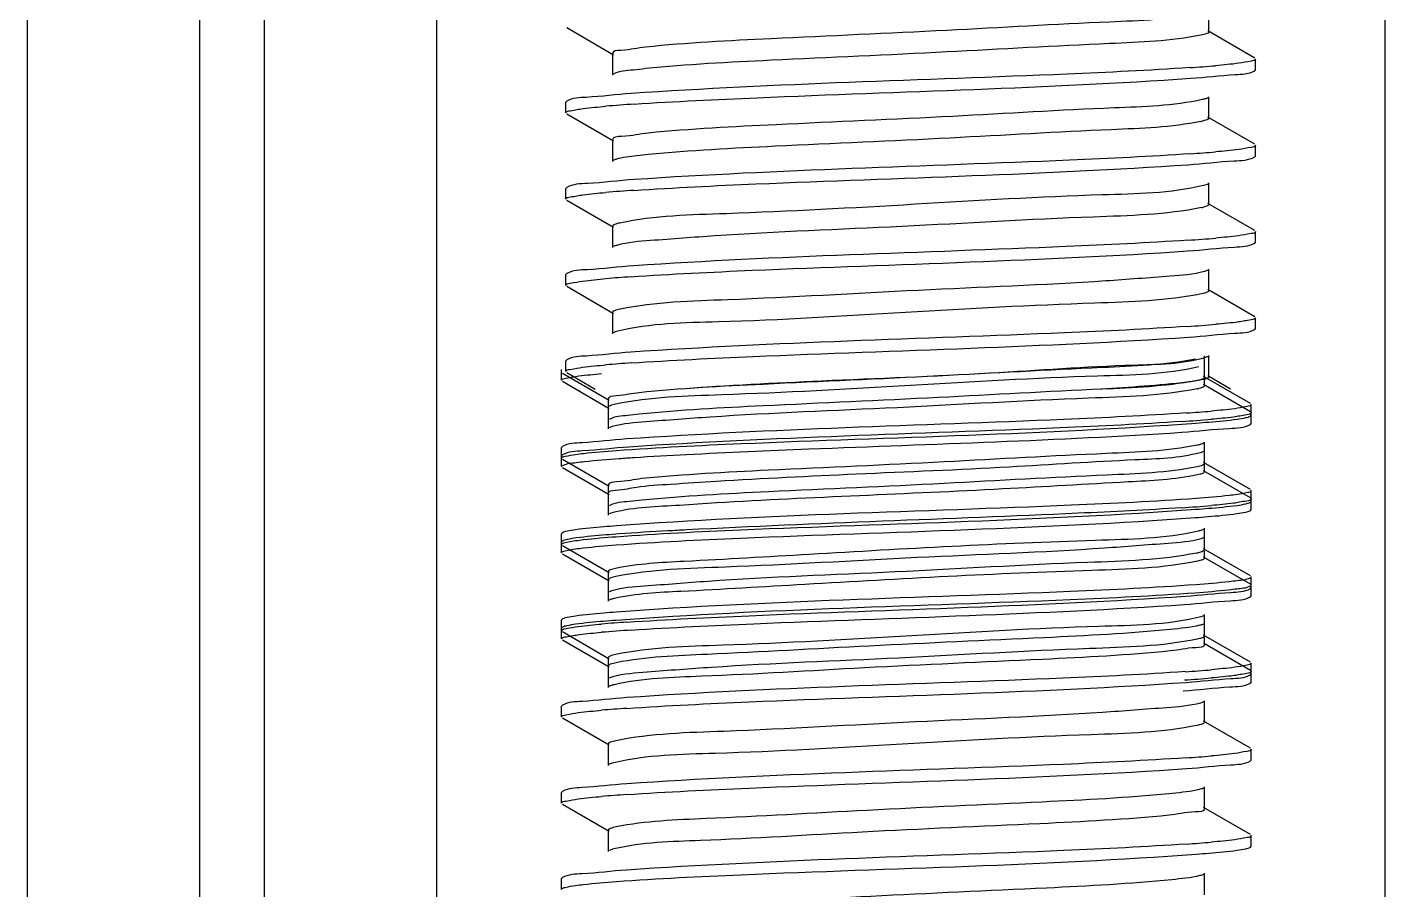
# Model space of a CAD drawing. Extents: x 27938 to 1042331, y -235042 to 1535213.
# Drawn here: x 707864.7 to 708239.7, y 732011.3 to 732249.6 of the extents above; entities that cross this region are included whole.
import ezdxf

# ---------------------------------------------------------------- set-up
doc = ezdxf.new("R2010")
doc.units = 0
doc.header["$LTSCALE"] = 1000
doc.header["$MEASUREMENT"] = 0

msp = doc.modelspace()

# ---------------------------------------------------------------- linework, layer by layer
at = {"linetype": 'Continuous'}
for p, q in [((707864.69, 733136.51), (707864.69, 728395.48)), ((707912.32, 733136.51), (707912.32, 728395.48)), ((707930.18, 733136.51), (707930.18, 728395.48)), ((707977.8, 733136.51), (707977.8, 728395.48)), ((708239.75, 733136.51), (708239.75, 728395.48)), ((708191.14, 732248.19), (708191.14, 732254.15)), ((708013.75, 732249.42), (708026.67, 732241.94)), ((708203.8, 732241.01), (708190.88, 732248.5)), ((708026.41, 732242.24), (708026.41, 732236.29)), ((708204.03, 732237.78), (708204.03, 732240.75)), ((708204.03, 732237.78), (708204.03, 732240.75)), ((708203.8, 732237.52), (708204.03, 732237.78)), ((708013.75, 732229.11), (708013.52, 732228.85)), ((708013.52, 732225.87), (708013.52, 732228.85)), ((708013.52, 732225.87), (708013.52, 732228.85)), ((708191.14, 732224.38), (708191.14, 732230.33)), ((708013.75, 732225.61), (708026.67, 732218.13)), ((708203.8, 732217.2), (708190.88, 732224.68)), ((708026.41, 732218.43), (708026.41, 732212.48)), ((708203.8, 732213.7), (708204.03, 732213.96)), ((708204.03, 732213.96), (708204.03, 732216.94)), ((708204.03, 732213.96), (708204.03, 732216.94)), ((708191.14, 732200.57), (708191.14, 732206.52)), ((708013.75, 732205.29), (708013.52, 732205.03)), ((708013.52, 732202.06), (708013.52, 732205.03)), ((708013.52, 732202.06), (708013.52, 732205.03)), ((708013.75, 732201.8), (708026.67, 732194.31)), ((708203.8, 732193.39), (708190.88, 732200.87)), ((708026.41, 732194.62), (708026.41, 732188.66)), ((708204.03, 732190.15), (708204.03, 732193.13)), ((708204.03, 732190.15), (708204.03, 732193.13)), ((708203.8, 732189.89), (708204.03, 732190.15)), ((708013.75, 732181.48), (708013.52, 732181.22)), ((708013.52, 732178.24), (708013.52, 732181.22)), ((708013.52, 732178.24), (708013.52, 732181.22)), ((708191.14, 732176.76), (708191.14, 732182.71)), ((708013.75, 732177.98), (708026.67, 732170.5)), ((708189.93, 732176.11), (708189.12, 732175.91)), ((708203.8, 732169.58), (708190.88, 732177.06)), ((708026.41, 732170.8), (708026.41, 732164.85)), ((708204.03, 732166.34), (708204.03, 732169.31)), ((708203.8, 732166.08), (708204.03, 732166.34)), ((708013.75, 732157.67), (708013.52, 732157.41)), ((708013.52, 732154.43), (708013.52, 732157.41)), ((708013.52, 732154.43), (708013.52, 732157.41)), ((708189.95, 732152.8), (708189.95, 732158.75)), ((708191.14, 732152.94), (708191.14, 732158.9)), ((708012.34, 732152.01), (708012.34, 732154.99)), ((708012.34, 732152.01), (708012.34, 732154.99)), ((708012.56, 732154.03), (708025.48, 732146.54)), ((708013.75, 732154.17), (708021.62, 732149.61)), ((708189.95, 732150.52), (708189.95, 732156.47)), ((708197.15, 732149.61), (708190.88, 732153.24)), ((708012.56, 732151.75), (708025.48, 732144.27)), ((708190.2, 732152.37), (708189.14, 732152.11)), ((708202.61, 732145.62), (708189.69, 732153.1)), ((708202.61, 732143.34), (708189.69, 732150.82)), ((708025.22, 732146.85), (708025.22, 732140.89)), ((708025.22, 732144.57), (708025.22, 732138.61)), ((708202.61, 732142.12), (708202.84, 732142.38)), ((708202.84, 732142.38), (708202.84, 732145.36)), ((708202.84, 732140.1), (708202.84, 732143.08)), ((708202.84, 732140.1), (708202.84, 732143.08)), ((708202.61, 732139.84), (708202.84, 732140.1)), ((708189.95, 732128.99), (708189.95, 732134.94)), ((708012.56, 732133.71), (708012.34, 732133.45)), ((708012.34, 732130.47), (708012.34, 732133.45)), ((708012.34, 732130.47), (708012.34, 732133.45)), ((708012.56, 732131.43), (708012.34, 732131.17)), ((708012.34, 732128.2), (708012.34, 732131.17)), ((708012.34, 732128.2), (708012.34, 732131.17)), ((708189.95, 732126.71), (708189.95, 732132.66)), ((708012.56, 732130.21), (708025.48, 732122.73)), ((708012.56, 732127.94), (708025.48, 732120.45)), ((708202.61, 732121.81), (708189.69, 732129.29)), ((708202.61, 732119.53), (708189.69, 732127.01)), ((708188.7, 732126.05), (708187.92, 732125.87)), ((708025.22, 732123.03), (708025.22, 732117.08)), ((708025.22, 732120.75), (708025.22, 732114.8)), ((708202.84, 732118.57), (708202.84, 732121.54)), ((708202.84, 732118.57), (708202.84, 732121.54)), ((708202.61, 732118.31), (708202.84, 732118.57)), ((708202.61, 732116.03), (708202.84, 732116.29)), ((708202.84, 732116.29), (708202.84, 732119.27)), ((708202.84, 732116.29), (708202.84, 732119.27)), ((708012.56, 732109.9), (708012.34, 732109.64)), ((708012.34, 732106.66), (708012.34, 732109.64)), ((708012.34, 732106.66), (708012.34, 732109.64)), ((708189.95, 732105.17), (708189.95, 732111.13)), ((708189.95, 732102.89), (708189.95, 732108.85)), ((708012.56, 732107.62), (708012.34, 732107.36)), ((708012.34, 732104.38), (708012.34, 732107.36)), ((708012.34, 732104.38), (708012.34, 732107.36)), ((708012.56, 732106.4), (708025.48, 732098.92)), ((708202.61, 732097.99), (708189.69, 732105.48)), ((708012.56, 732104.12), (708025.48, 732096.64)), ((708188.97, 732102.31), (708187.95, 732102.06)), ((708202.61, 732095.71), (708189.69, 732103.2)), ((708025.22, 732099.22), (708025.22, 732093.27)), ((708202.84, 732094.76), (708202.84, 732097.73)), ((708202.84, 732094.76), (708202.84, 732097.73)), ((708025.22, 732096.94), (708025.22, 732090.99)), ((708202.61, 732094.49), (708202.84, 732094.76)), ((708202.84, 732092.48), (708202.84, 732095.45)), ((708202.84, 732092.48), (708202.84, 732095.45)), ((708202.61, 732092.22), (708202.84, 732092.48)), ((708012.56, 732086.09), (708012.34, 732085.83)), ((708012.34, 732082.85), (708012.34, 732085.83)), ((708012.34, 732082.85), (708012.34, 732085.83)), ((708189.95, 732081.36), (708189.95, 732087.31)), ((708012.56, 732083.81), (708012.34, 732083.55)), ((708012.34, 732080.57), (708012.34, 732083.55)), ((708012.34, 732080.57), (708012.34, 732083.55)), ((708012.56, 732082.59), (708025.48, 732075.11)), ((708189.95, 732079.08), (708189.95, 732085.04)), ((708012.56, 732080.31), (708025.48, 732072.83)), ((708188.54, 732080.66), (708187.89, 732080.51)), ((708202.61, 732074.18), (708189.69, 732081.66)), ((708202.61, 732071.9), (708189.69, 732079.38)), ((708025.22, 732075.41), (708025.22, 732069.45)), ((708025.22, 732073.13), (708025.22, 732067.18)), ((708202.61, 732070.68), (708202.84, 732070.94)), ((708202.84, 732070.94), (708202.84, 732073.92)), ((708202.84, 732068.66), (708202.84, 732071.64)), ((708202.84, 732068.66), (708202.84, 732071.64)), ((708202.61, 732068.4), (708202.84, 732068.66)), ((708189.95, 732057.55), (708189.95, 732063.5)), ((708012.56, 732062.27), (708012.34, 732062.01)), ((708012.34, 732059.04), (708012.34, 732062.01)), ((708012.34, 732059.04), (708012.34, 732062.01)), ((708012.56, 732058.78), (708025.48, 732051.29)), ((708188.83, 732056.92), (708187.94, 732056.71)), ((708202.61, 732050.37), (708189.69, 732057.85)), ((708025.22, 732051.59), (708025.22, 732045.64)), ((708202.84, 732047.13), (708202.84, 732050.11)), ((708202.84, 732047.13), (708202.84, 732050.11)), ((708202.61, 732046.87), (708202.84, 732047.13)), ((708012.56, 732038.46), (708012.34, 732038.2)), ((708012.34, 732035.22), (708012.34, 732038.2)), ((708012.34, 732035.22), (708012.34, 732038.2)), ((708189.95, 732033.74), (708189.95, 732039.69)), ((708012.56, 732034.96), (708025.48, 732027.48)), ((708202.61, 732026.55), (708189.69, 732034.04)), ((708025.22, 732027.78), (708025.22, 732021.83)), ((708202.84, 732023.32), (708202.84, 732026.29)), ((708202.61, 732023.06), (708202.84, 732023.32)), ((708012.56, 732014.65), (708012.34, 732014.39)), ((708189.95, 732009.92), (708189.95, 732015.88)), ((708012.34, 732011.41), (708012.34, 732014.39)), ((708012.34, 732011.41), (708012.34, 732014.39))]:
    msp.add_line(p, q, dxfattribs=at)
for centre, radius, start, end in [((708158.45, 732649.89), 412.43, 273.8103, 274.8058), ((708060.02, 731805.2), 423.99, 93.7358, 94.8048), ((708184.97, 732243.39), 20.28, 281.4289, 282.338), ((708158.79, 732621.8), 408.13, 273.8417, 274.8037), ((708059.91, 731782.79), 422.59, 93.7444, 94.8051), ((708185.6, 732216.63), 17.26, 281.5727, 283.5086), ((708157.82, 732610.15), 420.34, 273.7577, 274.8062), ((708058.8, 731772.92), 408.6, 93.8386, 94.8036), ((708157.69, 732587.99), 421.99, 273.7478, 274.8056), ((708058.9, 731747.85), 409.86, 93.8302, 94.8034), ((708184.33, 732166.96), 17.65, 281.5584, 283.3366), ((708157.61, 732550.13), 408.05, 273.842, 274.8039), ((708156.02, 732567.92), 428.18, 273.7147, 274.7998), ((708155.88, 732545.82), 429.9, 273.7049, 274.7979), ((708183.98, 732123.24), 19.31, 281.4817, 282.6766), ((708059.36, 731653.12), 430.8, 93.6991, 94.7988), ((708057.73, 731675.96), 410.18, 93.8281, 94.8033), ((708157.28, 732482.72), 412.1, 273.8126, 274.8057), ((708156.85, 732485.94), 417.61, 273.7817, 274.8013), ((708057.7, 731652.6), 409.72, 93.8311, 94.8034), ((708157.5, 732456.25), 409.43, 273.8314, 274.8049), ((708057.61, 731629.92), 408.59, 93.8387, 94.8036), ((708157.6, 732431.09), 408.07, 273.8418, 274.8039)]:
    msp.add_arc(centre, radius, start, end, dxfattribs=at)
for points, knots in [([(708188.94, 732253.27), (708180.65, 732251.61), (708157.08, 732250.82), (708117.57, 732248.47), (708074.79, 732246.62), (708047.03, 732245.2), (708035.5, 732244.04)], [0, 0, 0, 0, 0.164798, 0.457724, 0.773903, 1, 1, 1, 1]), ([(708188.94, 732247.32), (708180.65, 732245.66), (708157.08, 732244.86), (708117.57, 732242.51), (708074.79, 732240.67), (708047.03, 732239.25), (708035.5, 732238.09)], [0, 0, 0, 0, 0.164798, 0.457724, 0.773903, 1, 1, 1, 1]), ([(708191.13, 732248.19), (708191.13, 732247.96), (708190.14, 732247.58), (708189.49, 732247.43), (708188.94, 732247.32)], [0, 0, 0, 0, 0.292777, 1, 1, 1, 1]), ([(708035.5, 732244.04), (708033.23, 732243.81), (708031.1, 732243.12), (708026.41, 732243.07), (708026.42, 732242.24)], [0, 0, 0, 0, 0.734506, 1, 1, 1, 1]), ([(708204.03, 732240.75), (708204.03, 732240.32), (708201.75, 732240.03), (708200.59, 732239.72), (708199.44, 732239.57)], [0, 0, 0, 0, 0.271538, 1, 1, 1, 1]), ([(708035.5, 732238.09), (708034.38, 732237.97), (708031.47, 732237.55), (708028.29, 732237.53), (708026.67, 732236.59)], [0, 0, 0, 0, 0.375724, 1, 1, 1, 1]), ([(708185.85, 732238.37), (708174.57, 732237.61), (708123.13, 732235.13), (708071.63, 732233.94), (708031.54, 732231.22)], [0, 0, 0, 0, 0.219643, 1, 1, 1, 1]), ([(708186.13, 732235.42), (708190.22, 732235.69), (708195.96, 732236.49), (708202.2, 732236.6), (708203.8, 732237.52)], [0, 0, 0, 0, 0.690201, 1, 1, 1, 1]), ([(708032.39, 732228.3), (708043.73, 732229.05), (708094.97, 732231.51), (708146.28, 732232.7), (708186.13, 732235.42)], [0, 0, 0, 0, 0.221375, 1, 1, 1, 1]), ([(708031.54, 732231.22), (708027.42, 732230.94), (708021.65, 732230.14), (708015.36, 732230.03), (708013.75, 732229.11)], [0, 0, 0, 0, 0.690341, 1, 1, 1, 1]), ([(708189.3, 732229.53), (708181.33, 732227.79), (708158.14, 732227.13), (708119.02, 732224.69), (708076.08, 732222.88), (708048.03, 732221.44), (708036.27, 732220.3)], [0, 0, 0, 0, 0.159658, 0.450626, 0.768754, 1, 1, 1, 1]), ([(708190.87, 732230.03), (708190.68, 732229.92), (708190.16, 732229.74), (708189.62, 732229.6), (708189.3, 732229.53)], [0, 0, 0, 0, 0.39781, 1, 1, 1, 1]), ([(708013.52, 732225.87), (708013.52, 732226.31), (708015.88, 732226.59), (708017.06, 732226.92), (708018.25, 732227.07)], [0, 0, 0, 0, 0.271035, 1, 1, 1, 1]), ([(708188.98, 732223.51), (708180.83, 732221.86), (708157.55, 732221.08), (708118.41, 732218.73), (708075.74, 732216.91), (708047.93, 732215.48), (708036.27, 732214.35)], [0, 0, 0, 0, 0.163103, 0.454144, 0.77037, 1, 1, 1, 1]), ([(708191.13, 732224.38), (708191.13, 732224.18), (708190.33, 732223.81), (708189.77, 732223.68), (708189.3, 732223.58)], [0, 0, 0, 0, 0.298854, 1, 1, 1, 1]), ([(708036.27, 732220.3), (708033.81, 732220.06), (708031.51, 732219.3), (708026.41, 732219.32), (708026.42, 732218.43)], [0, 0, 0, 0, 0.735116, 1, 1, 1, 1]), ([(708036.27, 732214.35), (708035.23, 732214.25), (708032.23, 732213.91), (708029.18, 732213.63), (708027.29, 732213.03)], [0, 0, 0, 0, 0.345444, 1, 1, 1, 1]), ([(708186.13, 732214.58), (708174.97, 732213.82), (708123.72, 732211.35), (708072.42, 732210.13), (708032.39, 732207.46)], [0, 0, 0, 0, 0.2181, 1, 1, 1, 1]), ([(708185.37, 732211.55), (708189.64, 732211.84), (708195.61, 732212.66), (708202.14, 732212.75), (708203.8, 732213.7)], [0, 0, 0, 0, 0.690998, 1, 1, 1, 1]), ([(708204.03, 732216.94), (708204.03, 732216.51), (708201.75, 732216.22), (708200.6, 732215.91), (708199.46, 732215.76)], [0, 0, 0, 0, 0.271601, 1, 1, 1, 1]), ([(708027.29, 732213.03), (708027.17, 732212.99), (708026.96, 732212.92), (708026.76, 732212.83), (708026.67, 732212.78)], [0, 0, 0, 0, 0.563324, 1, 1, 1, 1]), ([(708032.31, 732204.48), (708043.54, 732205.23), (708094.56, 732207.67), (708145.64, 732208.89), (708185.37, 732211.55)], [0, 0, 0, 0, 0.220392, 1, 1, 1, 1]), ([(708032.39, 732207.46), (708028.08, 732207.17), (708022.03, 732206.33), (708015.43, 732206.26), (708013.75, 732205.29)], [0, 0, 0, 0, 0.691204, 1, 1, 1, 1]), ([(708189.63, 732205.8), (708180.53, 732203.6), (708153.65, 732203.28), (708109.84, 732200.55), (708065.48, 732198.1), (708038.05, 732197.47), (708028.42, 732195.45)], [0, 0, 0, 0, 0.173919, 0.493974, 0.817428, 1, 1, 1, 1]), ([(708190.87, 732206.22), (708190.72, 732206.13), (708190.31, 732205.97), (708189.88, 732205.86), (708189.63, 732205.8)], [0, 0, 0, 0, 0.408003, 1, 1, 1, 1]), ([(708013.52, 732202.06), (708013.52, 732202.5), (708015.87, 732202.78), (708017.05, 732203.1), (708018.23, 732203.25)], [0, 0, 0, 0, 0.271101, 1, 1, 1, 1]), ([(708189.06, 732199.72), (708179.26, 732197.7), (708151.45, 732197.09), (708106.79, 732194.28), (708065.91, 732192.85), (708039.72, 732190.79), (708030.58, 732190.14), (708027.55, 732189.29)], [0, 0, 0, 0, 0.185394, 0.511906, 0.831666, 0.941677, 1, 1, 1, 1]), ([(708191.13, 732200.57), (708191.13, 732200.39), (708190.5, 732200.05), (708190.01, 732199.94), (708189.63, 732199.84)], [0, 0, 0, 0, 0.306365, 1, 1, 1, 1]), ([(708028.42, 732195.45), (708027.91, 732195.35), (708027.31, 732195.21), (708026.42, 732194.83), (708026.42, 732194.62)], [0, 0, 0, 0, 0.705027, 1, 1, 1, 1]), ([(708204.03, 732193.13), (708204.03, 732192.69), (708201.7, 732192.41), (708200.53, 732192.09), (708199.36, 732191.94)], [0, 0, 0, 0, 0.271246, 1, 1, 1, 1]), ([(708027.55, 732189.29), (708027.38, 732189.24), (708027.08, 732189.15), (708026.79, 732189.03), (708026.68, 732188.96)], [0, 0, 0, 0, 0.577171, 1, 1, 1, 1]), ([(708031.44, 732180.61), (708042.62, 732181.37), (708093.9, 732183.84), (708145.23, 732185.06), (708185.27, 732187.73)], [0, 0, 0, 0, 0.218278, 1, 1, 1, 1]), ([(708185.37, 732190.71), (708174.16, 732189.96), (708123.14, 732187.52), (708072.06, 732186.29), (708032.31, 732183.64)], [0, 0, 0, 0, 0.219978, 1, 1, 1, 1]), ([(708185.27, 732187.73), (708189.56, 732188.02), (708195.57, 732188.85), (708202.13, 732188.93), (708203.8, 732189.89)], [0, 0, 0, 0, 0.691085, 1, 1, 1, 1]), ([(708032.31, 732183.64), (708028.01, 732183.36), (708021.99, 732182.52), (708015.42, 732182.44), (708013.75, 732181.48)], [0, 0, 0, 0, 0.691128, 1, 1, 1, 1]), ([(708189.93, 732182.06), (708186.86, 732181.23), (708177.67, 732180.56), (708151.42, 732178.52), (708110.56, 732177.08), (708065.97, 732174.27), (708038.24, 732173.67), (708028.47, 732171.65)], [0, 0, 0, 0, 0.059025, 0.169477, 0.489312, 0.815208, 1, 1, 1, 1]), ([(708190.88, 732182.41), (708190.75, 732182.34), (708190.44, 732182.21), (708190.12, 732182.11), (708189.93, 732182.06)], [0, 0, 0, 0, 0.419644, 1, 1, 1, 1]), ([(708013.52, 732178.24), (708013.52, 732178.68), (708015.8, 732178.96), (708016.95, 732179.27), (708018.1, 732179.42)], [0, 0, 0, 0, 0.271575, 1, 1, 1, 1]), ([(708189.12, 732175.91), (708179.46, 732173.9), (708151.96, 732173.26), (708107.51, 732170.82), (708063.73, 732168.04), (708036.88, 732167.8), (708027.84, 732165.56)], [0, 0, 0, 0, 0.183095, 0.50716, 0.827184, 1, 1, 1, 1]), ([(708191.13, 732176.76), (708191.13, 732176.61), (708190.64, 732176.29), (708190.24, 732176.19), (708189.93, 732176.11)], [0, 0, 0, 0, 0.315715, 1, 1, 1, 1]), ([(708028.47, 732171.65), (708027.95, 732171.54), (708027.33, 732171.4), (708026.42, 732171.03), (708026.42, 732170.8)], [0, 0, 0, 0, 0.705588, 1, 1, 1, 1]), ([(708204.03, 732169.31), (708204.03, 732168.87), (708201.69, 732168.59), (708200.51, 732168.27), (708199.33, 732168.12)], [0, 0, 0, 0, 0.271149, 1, 1, 1, 1]), ([(708027.84, 732165.56), (708027.61, 732165.5), (708027.21, 732165.39), (708026.82, 732165.24), (708026.68, 732165.15)], [0, 0, 0, 0, 0.589215, 1, 1, 1, 1]), ([(708185.27, 732166.9), (708173.95, 732166.14), (708122.67, 732163.68), (708071.33, 732162.49), (708031.44, 732159.77)], [0, 0, 0, 0, 0.221088, 1, 1, 1, 1]), ([(708185.59, 732163.94), (708189.8, 732164.22), (708195.71, 732165.04), (708202.16, 732165.13), (708203.8, 732166.08)], [0, 0, 0, 0, 0.690779, 1, 1, 1, 1]), ([(708031.52, 732156.8), (708042.74, 732157.56), (708094.1, 732160.04), (708145.51, 732161.24), (708185.59, 732163.94)], [0, 0, 0, 0, 0.218769, 1, 1, 1, 1]), ([(708031.44, 732159.77), (708027.35, 732159.49), (708021.61, 732158.7), (708015.35, 732158.59), (708013.75, 732157.67)], [0, 0, 0, 0, 0.690244, 1, 1, 1, 1]), ([(708187.47, 732157.82), (708178.98, 732156.21), (708155.14, 732155.34), (708115.37, 732153.05), (708072.71, 732151.17), (708045.15, 732149.77), (708033.79, 732148.59)], [0, 0, 0, 0, 0.168355, 0.462634, 0.777465, 1, 1, 1, 1]), ([(708190.2, 732158.32), (708183.84, 732156.38), (708163.62, 732156.26), (708128.49, 732153.54), (708086.7, 732152.01), (708058.24, 732150.54), (708045.34, 732149.61)], [0, 0, 0, 0, 0.137438, 0.410761, 0.732679, 1, 1, 1, 1]), ([(708190.88, 732158.59), (708190.78, 732158.54), (708190.56, 732158.44), (708190.33, 732158.36), (708190.2, 732158.32)], [0, 0, 0, 0, 0.433013, 1, 1, 1, 1]), ([(708013.52, 732154.43), (708013.52, 732154.87), (708015.81, 732155.15), (708016.97, 732155.46), (708018.12, 732155.61)], [0, 0, 0, 0, 0.271506, 1, 1, 1, 1]), ([(708188.4, 732155.74), (708179.26, 732153.56), (708152.36, 732153.21), (708108.54, 732150.51), (708064.23, 732148.05), (708036.84, 732147.42), (708027.23, 732145.41)], [0, 0, 0, 0, 0.174525, 0.494592, 0.817709, 1, 1, 1, 1]), ([(708012.34, 732152.01), (708012.34, 732152.46), (708014.72, 732152.73), (708015.91, 732153.06), (708017.11, 732153.21)], [0, 0, 0, 0, 0.270914, 1, 1, 1, 1]), ([(708187.86, 732149.67), (708178.04, 732147.65), (708150.19, 732147.04), (708105.48, 732144.23), (708064.59, 732142.8), (708038.44, 732140.73), (708029.33, 732140.08), (708026.33, 732139.23)], [0, 0, 0, 0, 0.185736, 0.512591, 0.832304, 0.942068, 1, 1, 1, 1]), ([(708187.47, 732151.87), (708178.98, 732150.26), (708155.14, 732149.39), (708115.37, 732147.09), (708072.71, 732145.22), (708045.15, 732143.81), (708033.79, 732142.64)], [0, 0, 0, 0, 0.168355, 0.462634, 0.777465, 1, 1, 1, 1]), ([(708189.14, 732152.11), (708187.81, 732151.83), (708178.58, 732150.6), (708169.28, 732150.09), (708161.36, 732149.61)], [0, 0, 0, 0, 0.146271, 1, 1, 1, 1]), ([(708189.95, 732152.8), (708189.94, 732152.54), (708188.81, 732152.15), (708188.1, 732151.99), (708187.47, 732151.87)], [0, 0, 0, 0, 0.289227, 1, 1, 1, 1]), ([(708189.95, 732150.52), (708189.94, 732150.34), (708189.29, 732150), (708188.79, 732149.88), (708188.4, 732149.78)], [0, 0, 0, 0, 0.305231, 1, 1, 1, 1]), ([(708191.13, 732152.94), (708191.13, 732152.82), (708190.77, 732152.54), (708190.44, 732152.44), (708190.2, 732152.37)], [0, 0, 0, 0, 0.327438, 1, 1, 1, 1]), ([(708033.79, 732148.59), (708031.65, 732148.37), (708029.63, 732147.73), (708025.22, 732147.63), (708025.23, 732146.85)], [0, 0, 0, 0, 0.733984, 1, 1, 1, 1]), ([(708027.23, 732145.41), (708026.72, 732145.3), (708026.12, 732145.16), (708025.23, 732144.78), (708025.23, 732144.57)], [0, 0, 0, 0, 0.704981, 1, 1, 1, 1]), ([(708033.79, 732142.64), (708032.75, 732142.53), (708030, 732142.12), (708027.01, 732142.08), (708025.49, 732141.19)], [0, 0, 0, 0, 0.374443, 1, 1, 1, 1]), ([(708184.95, 732143), (708173.67, 732142.23), (708122.1, 732139.74), (708070.47, 732138.55), (708030.25, 732135.81)], [0, 0, 0, 0, 0.219056, 1, 1, 1, 1]), ([(708202.84, 732143.08), (708202.84, 732142.62), (708200.41, 732142.35), (708199.19, 732142.02), (708197.97, 732141.86)], [0, 0, 0, 0, 0.270633, 1, 1, 1, 1]), ([(708202.84, 732145.36), (708202.84, 732144.93), (708200.57, 732144.64), (708199.42, 732144.33), (708198.27, 732144.18)], [0, 0, 0, 0, 0.271618, 1, 1, 1, 1]), ([(708198.95, 732141.29), (708199.75, 732141.41), (708200.97, 732141.62), (708202.22, 732141.9), (708202.61, 732142.12)], [0, 0, 0, 0, 0.643343, 1, 1, 1, 1]), ([(708026.33, 732139.23), (708026.16, 732139.19), (708025.87, 732139.1), (708025.6, 732138.98), (708025.49, 732138.92)], [0, 0, 0, 0, 0.575377, 1, 1, 1, 1]), ([(708027.47, 732132.64), (708038.94, 732133.48), (708092.33, 732136.09), (708145.79, 732137.14), (708187.62, 732140.21)], [0, 0, 0, 0, 0.215167, 1, 1, 1, 1]), ([(708183.76, 732140.64), (708172.51, 732139.89), (708121.56, 732137.45), (708070.56, 732136.24), (708030.93, 732133.58)], [0, 0, 0, 0, 0.221096, 1, 1, 1, 1]), ([(708183.66, 732137.66), (708188.05, 732137.95), (708194.2, 732138.8), (708200.91, 732138.86), (708202.61, 732139.84)], [0, 0, 0, 0, 0.691433, 1, 1, 1, 1]), ([(708187.62, 732140.21), (708188.79, 732140.29), (708192.57, 732140.59), (708196.35, 732140.93), (708198.95, 732141.29)], [0, 0, 0, 0, 0.307404, 1, 1, 1, 1]), ([(708030.25, 732135.81), (708026.16, 732135.53), (708020.42, 732134.74), (708014.16, 732134.63), (708012.56, 732133.71)], [0, 0, 0, 0, 0.69024, 1, 1, 1, 1]), ([(708046.87, 732131.53), (708058.12, 732132.11), (708103.72, 732134.13), (708149.36, 732135.39), (708183.66, 732137.66)], [0, 0, 0, 0, 0.246725, 1, 1, 1, 1]), ([(708189.69, 732134.64), (708189.47, 732134.51), (708188.86, 732134.31), (708188.24, 732134.16), (708187.86, 732134.08)], [0, 0, 0, 0, 0.391472, 1, 1, 1, 1]), ([(708012.34, 732130.47), (708012.34, 732130.85), (708014.23, 732131.16), (708015.22, 732131.42), (708016.19, 732131.56)], [0, 0, 0, 0, 0.274518, 1, 1, 1, 1]), ([(708030.93, 732133.58), (708026.68, 732133.3), (708020.72, 732132.47), (708014.22, 732132.38), (708012.56, 732131.43)], [0, 0, 0, 0, 0.690899, 1, 1, 1, 1]), ([(708016.19, 732131.56), (708016.91, 732131.66), (708020.66, 732132.12), (708024.42, 732132.42), (708027.47, 732132.64)], [0, 0, 0, 0, 0.191294, 1, 1, 1, 1]), ([(708028.25, 732130.42), (708029.61, 732130.52), (708035.82, 732130.94), (708042.03, 732131.28), (708046.87, 732131.53)], [0, 0, 0, 0, 0.219258, 1, 1, 1, 1]), ([(708187.86, 732134.08), (708179.67, 732132.4), (708156.22, 732131.65), (708116.82, 732129.27), (708074, 732127.44), (708046.14, 732126.01), (708034.54, 732124.85)], [0, 0, 0, 0, 0.163231, 0.45556, 0.772333, 1, 1, 1, 1]), ([(708188.7, 732132), (708182.89, 732130.46), (708165.1, 732129.94), (708133.57, 732127.7), (708094.93, 732126.19), (708067.96, 732124.86), (708055.09, 732124.09)], [0, 0, 0, 0, 0.134666, 0.394603, 0.711038, 1, 1, 1, 1]), ([(708189.69, 732132.36), (708189.56, 732132.29), (708189.23, 732132.15), (708188.9, 732132.05), (708188.7, 732132)], [0, 0, 0, 0, 0.417945, 1, 1, 1, 1]), ([(708012.34, 732128.2), (708012.34, 732128.32), (708013.79, 732129.22), (708015.11, 732129.13), (708016.4, 732129.31)], [0, 0, 0, 0, 0.088423, 1, 1, 1, 1]), ([(708016.4, 732129.31), (708017.15, 732129.41), (708021.09, 732129.88), (708025.05, 732130.19), (708028.25, 732130.42)], [0, 0, 0, 0, 0.191301, 1, 1, 1, 1]), ([(708187.86, 732128.13), (708179.67, 732126.45), (708156.22, 732125.69), (708116.82, 732123.32), (708074, 732121.48), (708046.14, 732120.06), (708034.54, 732118.9)], [0, 0, 0, 0, 0.163231, 0.45556, 0.772333, 1, 1, 1, 1]), ([(708189.95, 732128.99), (708189.94, 732128.76), (708189.01, 732128.38), (708188.39, 732128.24), (708187.86, 732128.13)], [0, 0, 0, 0, 0.294502, 1, 1, 1, 1]), ([(708034.54, 732124.85), (708032.22, 732124.62), (708030.03, 732123.91), (708025.22, 732123.88), (708025.23, 732123.03)], [0, 0, 0, 0, 0.734699, 1, 1, 1, 1]), ([(708055.09, 732124.09), (708050.9, 732123.84), (708043.76, 732123.3), (708033.79, 732122.74), (708029.19, 732121.65), (708025.23, 732121.47), (708025.23, 732120.75)], [0, 0, 0, 0, 0.417623, 0.73271, 0.928797, 1, 1, 1, 1]), ([(708187.92, 732125.87), (708181.66, 732124.56), (708163.62, 732123.73), (708119.42, 732120.98), (708081.44, 732119.71), (708055.09, 732118.14)], [0, 0, 0, 0, 0.144135, 0.405017, 1, 1, 1, 1]), ([(708189.95, 732126.71), (708189.95, 732126.56), (708189.44, 732126.24), (708189.02, 732126.13), (708188.7, 732126.05)], [0, 0, 0, 0, 0.314301, 1, 1, 1, 1]), ([(708198.95, 732120.46), (708198.23, 732120.36), (708194.47, 732119.9), (708190.68, 732119.6), (708187.62, 732119.37)], [0, 0, 0, 0, 0.191409, 1, 1, 1, 1]), ([(708202.84, 732121.54), (708202.84, 732121.17), (708200.93, 732120.85), (708199.93, 732120.6), (708198.95, 732120.46)], [0, 0, 0, 0, 0.274374, 1, 1, 1, 1]), ([(708034.54, 732118.9), (708033.4, 732118.79), (708030.4, 732118.35), (708027.14, 732118.34), (708025.49, 732117.38)], [0, 0, 0, 0, 0.376256, 1, 1, 1, 1]), ([(708055.09, 732118.14), (708051.7, 732117.93), (708042.21, 732117.2), (708032.56, 732117), (708026.61, 732115.5)], [0, 0, 0, 0, 0.356375, 1, 1, 1, 1]), ([(708027.42, 732108.82), (708038.87, 732109.67), (708092.23, 732112.27), (708145.66, 732113.33), (708187.49, 732116.39)], [0, 0, 0, 0, 0.214881, 1, 1, 1, 1]), ([(708187.62, 732119.37), (708176.14, 732118.53), (708122.75, 732115.93), (708069.28, 732114.88), (708027.47, 732111.8)], [0, 0, 0, 0, 0.215475, 1, 1, 1, 1]), ([(708183.66, 732116.82), (708174.12, 732116.19), (708128.53, 732113.95), (708082.9, 732112.55), (708046.87, 732110.69)], [0, 0, 0, 0, 0.209609, 1, 1, 1, 1]), ([(708187.49, 732116.39), (708188.66, 732116.47), (708192.48, 732116.77), (708196.29, 732117.11), (708198.91, 732117.48)], [0, 0, 0, 0, 0.307307, 1, 1, 1, 1]), ([(708202.84, 732119.27), (708202.84, 732118.81), (708200.38, 732118.54), (708199.15, 732118.2), (708197.92, 732118.04)], [0, 0, 0, 0, 0.270505, 1, 1, 1, 1]), ([(708198.88, 732115.19), (708199.69, 732115.31), (708200.94, 732115.52), (708202.22, 732115.8), (708202.61, 732116.03)], [0, 0, 0, 0, 0.644096, 1, 1, 1, 1]), ([(708198.91, 732117.48), (708199.72, 732117.59), (708200.95, 732117.8), (708202.22, 732118.08), (708202.61, 732118.31)], [0, 0, 0, 0, 0.643758, 1, 1, 1, 1]), ([(708026.61, 732115.5), (708026.38, 732115.44), (708026, 732115.33), (708025.63, 732115.19), (708025.49, 732115.1)], [0, 0, 0, 0, 0.58755, 1, 1, 1, 1]), ([(708027.38, 732106.54), (708038.81, 732107.39), (708092.14, 732109.99), (708145.55, 732111.05), (708187.36, 732114.1)], [0, 0, 0, 0, 0.21463, 1, 1, 1, 1]), ([(708187.36, 732114.1), (708188.55, 732114.18), (708192.39, 732114.48), (708196.23, 732114.82), (708198.88, 732115.19)], [0, 0, 0, 0, 0.307278, 1, 1, 1, 1]), ([(708016.19, 732110.72), (708015.4, 732110.61), (708014.19, 732110.4), (708012.95, 732110.12), (708012.56, 732109.9)], [0, 0, 0, 0, 0.643047, 1, 1, 1, 1]), ([(708016.4, 732108.47), (708015.56, 732108.35), (708014.28, 732108.14), (708012.97, 732107.85), (708012.56, 732107.62)], [0, 0, 0, 0, 0.645001, 1, 1, 1, 1]), ([(708016.18, 732107.74), (708016.89, 732107.84), (708020.63, 732108.3), (708024.38, 732108.6), (708027.42, 732108.82)], [0, 0, 0, 0, 0.191288, 1, 1, 1, 1]), ([(708027.47, 732111.8), (708026.31, 732111.72), (708022.55, 732111.42), (708018.78, 732111.09), (708016.19, 732110.72)], [0, 0, 0, 0, 0.307527, 1, 1, 1, 1]), ([(708028.25, 732109.58), (708027.03, 732109.49), (708023.08, 732109.19), (708019.12, 732108.85), (708016.4, 732108.47)], [0, 0, 0, 0, 0.307563, 1, 1, 1, 1]), ([(708188.22, 732110.35), (708178.93, 732108.25), (708142.76, 732107.53), (708095.55, 732104.78), (708051.41, 732102.2), (708033.44, 732101.36), (708027.22, 732100.06)], [0, 0, 0, 0, 0.176934, 0.667357, 0.8818, 1, 1, 1, 1]), ([(708188.97, 732108.26), (708186.04, 732107.39), (708177.02, 732106.77), (708151, 732104.66), (708110.07, 732103.26), (708065.22, 732100.44), (708037.24, 732099.82), (708027.34, 732097.8)], [0, 0, 0, 0, 0.056631, 0.165562, 0.48509, 0.813078, 1, 1, 1, 1]), ([(708046.87, 732110.69), (708045.14, 732110.6), (708038.93, 732110.27), (708032.72, 732109.9), (708028.25, 732109.58)], [0, 0, 0, 0, 0.279122, 1, 1, 1, 1]), ([(708189.69, 732110.83), (708189.51, 732110.72), (708189.02, 732110.54), (708188.52, 732110.42), (708188.22, 732110.35)], [0, 0, 0, 0, 0.400787, 1, 1, 1, 1]), ([(708189.69, 732108.55), (708189.59, 732108.49), (708189.35, 732108.39), (708189.11, 732108.3), (708188.97, 732108.26)], [0, 0, 0, 0, 0.430757, 1, 1, 1, 1]), ([(708012.34, 732106.66), (708012.34, 732107.03), (708014.22, 732107.35), (708015.21, 732107.61), (708016.18, 732107.74)], [0, 0, 0, 0, 0.274578, 1, 1, 1, 1]), ([(708012.34, 732104.38), (708012.34, 732104.75), (708014.21, 732105.07), (708015.21, 732105.33), (708016.17, 732105.46)], [0, 0, 0, 0, 0.274628, 1, 1, 1, 1]), ([(708016.17, 732105.46), (708016.88, 732105.56), (708020.61, 732106.02), (708024.35, 732106.32), (708027.38, 732106.54)], [0, 0, 0, 0, 0.191274, 1, 1, 1, 1]), ([(708189.95, 732105.17), (708189.94, 732104.98), (708189.19, 732104.62), (708188.66, 732104.49), (708188.22, 732104.39)], [0, 0, 0, 0, 0.30098, 1, 1, 1, 1]), ([(708187.82, 732104.31), (708177.92, 732102.29), (708149.9, 732101.67), (708105.02, 732098.85), (708064.08, 732097.46), (708038.09, 732095.33), (708029.09, 732094.73), (708026.18, 732093.85)], [0, 0, 0, 0, 0.18717, 0.515415, 0.834912, 0.94366, 1, 1, 1, 1]), ([(708187.95, 732102.06), (708178.41, 732100.05), (708141.96, 732099.14), (708094.49, 732096.57), (708050.62, 732093.88), (708032.94, 732093.13), (708026.93, 732091.76)], [0, 0, 0, 0, 0.181368, 0.673276, 0.885489, 1, 1, 1, 1]), ([(708189.95, 732102.89), (708189.95, 732102.77), (708189.57, 732102.48), (708189.22, 732102.39), (708188.97, 732102.31)], [0, 0, 0, 0, 0.32566, 1, 1, 1, 1]), ([(708027.22, 732100.06), (708026.71, 732099.95), (708026.11, 732099.81), (708025.23, 732099.44), (708025.23, 732099.22)], [0, 0, 0, 0, 0.704878, 1, 1, 1, 1]), ([(708027.34, 732097.8), (708026.81, 732097.69), (708026.18, 732097.55), (708025.23, 732097.17), (708025.23, 732096.94)], [0, 0, 0, 0, 0.706338, 1, 1, 1, 1]), ([(708202.84, 732097.73), (708202.84, 732097.61), (708201.44, 732096.73), (708200.15, 732096.81), (708198.91, 732096.64)], [0, 0, 0, 0, 0.08904, 1, 1, 1, 1]), ([(708026.18, 732093.85), (708026.04, 732093.8), (708025.81, 732093.73), (708025.58, 732093.62), (708025.49, 732093.57)], [0, 0, 0, 0, 0.567761, 1, 1, 1, 1]), ([(708187.36, 732093.26), (708175.85, 732092.42), (708122.52, 732089.83), (708069.11, 732088.78), (708027.38, 732085.71)], [0, 0, 0, 0, 0.216262, 1, 1, 1, 1]), ([(708187.49, 732095.55), (708175.99, 732094.71), (708122.63, 732092.11), (708069.19, 732091.06), (708027.42, 732087.99)], [0, 0, 0, 0, 0.215876, 1, 1, 1, 1]), ([(708184.68, 732092.38), (708188.83, 732092.66), (708194.65, 732093.46), (708200.99, 732093.57), (708202.61, 732094.49)], [0, 0, 0, 0, 0.690486, 1, 1, 1, 1]), ([(708198.88, 732094.36), (708198.15, 732094.25), (708194.32, 732093.79), (708190.47, 732093.49), (708187.36, 732093.26)], [0, 0, 0, 0, 0.191503, 1, 1, 1, 1]), ([(708198.91, 732096.64), (708198.19, 732096.54), (708194.39, 732096.08), (708190.58, 732095.78), (708187.49, 732095.55)], [0, 0, 0, 0, 0.191489, 1, 1, 1, 1]), ([(708202.84, 732095.45), (708202.84, 732095.33), (708201.43, 732094.44), (708200.13, 732094.53), (708198.88, 732094.36)], [0, 0, 0, 0, 0.088878, 1, 1, 1, 1]), ([(708026.93, 732091.76), (708026.63, 732091.69), (708026.14, 732091.57), (708025.66, 732091.39), (708025.49, 732091.29)], [0, 0, 0, 0, 0.598372, 1, 1, 1, 1]), ([(708030.35, 732085.22), (708041.61, 732085.98), (708093.05, 732088.46), (708144.56, 732089.66), (708184.68, 732092.38)], [0, 0, 0, 0, 0.219101, 1, 1, 1, 1]), ([(708031.57, 732083.02), (708042.84, 732083.77), (708093.79, 732086.2), (708144.79, 732087.41), (708184.39, 732090.08)], [0, 0, 0, 0, 0.221595, 1, 1, 1, 1]), ([(708184.39, 732090.08), (708188.61, 732090.36), (708194.52, 732091.18), (708200.97, 732091.27), (708202.61, 732092.22)], [0, 0, 0, 0, 0.69074, 1, 1, 1, 1]), ([(708016.18, 732086.91), (708015.39, 732086.79), (708014.18, 732086.58), (708012.95, 732086.31), (708012.56, 732086.09)], [0, 0, 0, 0, 0.642914, 1, 1, 1, 1]), ([(708027.42, 732087.99), (708026.27, 732087.9), (708022.51, 732087.61), (708018.76, 732087.27), (708016.18, 732086.91)], [0, 0, 0, 0, 0.307545, 1, 1, 1, 1]), ([(708188.54, 732086.61), (708179.52, 732084.36), (708152.67, 732084.13), (708108.89, 732081.34), (708064.43, 732078.91), (708036.91, 732078.27), (708027.25, 732076.25)], [0, 0, 0, 0, 0.172561, 0.492576, 0.816781, 1, 1, 1, 1]), ([(708189.69, 732087.01), (708189.54, 732086.93), (708189.16, 732086.78), (708188.77, 732086.67), (708188.54, 732086.61)], [0, 0, 0, 0, 0.411412, 1, 1, 1, 1]), ([(708012.34, 732082.85), (708012.34, 732083.28), (708014.63, 732083.57), (708015.78, 732083.88), (708016.94, 732084.03)], [0, 0, 0, 0, 0.27149, 1, 1, 1, 1]), ([(708016.17, 732084.63), (708015.38, 732084.51), (708014.18, 732084.3), (708012.94, 732084.03), (708012.56, 732083.81)], [0, 0, 0, 0, 0.642806, 1, 1, 1, 1]), ([(708027.38, 732085.71), (708026.23, 732085.62), (708022.49, 732085.33), (708018.74, 732084.99), (708016.17, 732084.63)], [0, 0, 0, 0, 0.307554, 1, 1, 1, 1]), ([(708180.57, 732083.21), (708169, 732082.06), (708141.23, 732080.64), (708098.52, 732078.8), (708059.15, 732076.46), (708035.68, 732075.66), (708027.43, 732074.01)], [0, 0, 0, 0, 0.227338, 0.543381, 0.835579, 1, 1, 1, 1]), ([(708189.69, 732084.73), (708189.36, 732084.54), (708186.33, 732083.73), (708183.26, 732083.48), (708180.57, 732083.21)], [0, 0, 0, 0, 0.122773, 1, 1, 1, 1]), ([(708012.34, 732080.57), (708012.34, 732081.03), (708014.79, 732081.3), (708016.01, 732081.64), (708017.24, 732081.79)], [0, 0, 0, 0, 0.270512, 1, 1, 1, 1]), ([(708187.89, 732080.51), (708178.14, 732078.49), (708150.42, 732077.89), (708105.85, 732075.09), (708065, 732073.64), (708038.73, 732071.61), (708029.53, 732070.93), (708026.45, 732070.11)], [0, 0, 0, 0, 0.184655, 0.51041, 0.830262, 0.940815, 1, 1, 1, 1]), ([(708189.95, 732079.08), (708189.95, 732078.23), (708185.11, 732078.2), (708182.91, 732077.49), (708180.57, 732077.26)], [0, 0, 0, 0, 0.265249, 1, 1, 1, 1]), ([(708189.95, 732081.36), (708189.95, 732081.19), (708189.35, 732080.86), (708188.9, 732080.75), (708188.54, 732080.66)], [0, 0, 0, 0, 0.309013, 1, 1, 1, 1]), ([(708027.25, 732076.25), (708026.73, 732076.14), (708026.13, 732076), (708025.23, 732075.63), (708025.23, 732075.41)], [0, 0, 0, 0, 0.705158, 1, 1, 1, 1]), ([(708180.57, 732077.26), (708168.8, 732076.09), (708140.59, 732074.64), (708097.36, 732072.85), (708058.05, 732070.31), (708034.75, 732069.77), (708026.86, 732067.93)], [0, 0, 0, 0, 0.230362, 0.549996, 0.842071, 1, 1, 1, 1]), ([(708027.43, 732074.01), (708026.88, 732073.9), (708026.22, 732073.75), (708025.23, 732073.36), (708025.23, 732073.13)], [0, 0, 0, 0, 0.707444, 1, 1, 1, 1]), ([(708184.68, 732071.54), (708173.4, 732070.78), (708121.96, 732068.3), (708070.45, 732067.11), (708030.35, 732064.38)], [0, 0, 0, 0, 0.219594, 1, 1, 1, 1]), ([(708202.84, 732071.64), (708202.84, 732071.2), (708200.48, 732070.92), (708199.29, 732070.59), (708198.11, 732070.44)], [0, 0, 0, 0, 0.271056, 1, 1, 1, 1]), ([(708202.84, 732073.92), (708202.84, 732073.49), (708200.56, 732073.2), (708199.41, 732072.89), (708198.26, 732072.74)], [0, 0, 0, 0, 0.271549, 1, 1, 1, 1]), ([(708026.45, 732070.11), (708026.26, 732070.06), (708025.93, 732069.96), (708025.61, 732069.83), (708025.49, 732069.76)], [0, 0, 0, 0, 0.581026, 1, 1, 1, 1]), ([(708026.86, 732067.93), (708026.58, 732067.87), (708026.11, 732067.74), (708025.66, 732067.57), (708025.49, 732067.48)], [0, 0, 0, 0, 0.595892, 1, 1, 1, 1]), ([(708030.32, 732061.4), (708041.6, 732062.17), (708093.11, 732064.65), (708144.68, 732065.84), (708184.85, 732068.58)], [0, 0, 0, 0, 0.219208, 1, 1, 1, 1]), ([(708184.07, 732066.24), (708188.37, 732066.53), (708194.38, 732067.36), (708200.94, 732067.45), (708202.61, 732068.4)], [0, 0, 0, 0, 0.69105, 1, 1, 1, 1]), ([(708184.85, 732068.58), (708188.96, 732068.86), (708194.73, 732069.65), (708201.01, 732069.76), (708202.61, 732070.68)], [0, 0, 0, 0, 0.690306, 1, 1, 1, 1]), ([(708030.35, 732064.38), (708026.23, 732064.1), (708020.46, 732063.3), (708014.17, 732063.2), (708012.56, 732062.27)], [0, 0, 0, 0, 0.690341, 1, 1, 1, 1]), ([(708012.34, 732059.04), (708012.34, 732059.47), (708014.62, 732059.75), (708015.78, 732060.07), (708016.93, 732060.22)], [0, 0, 0, 0, 0.271514, 1, 1, 1, 1]), ([(708188.83, 732062.87), (708185.8, 732062.03), (708176.68, 732061.38), (708150.51, 732059.32), (708109.62, 732057.88), (708064.94, 732055.08), (708037.11, 732054.47), (708027.3, 732052.45)], [0, 0, 0, 0, 0.058162, 0.168071, 0.487811, 0.814464, 1, 1, 1, 1]), ([(708189.69, 732063.2), (708189.57, 732063.13), (708189.29, 732063.01), (708189, 732062.92), (708188.83, 732062.87)], [0, 0, 0, 0, 0.42353, 1, 1, 1, 1]), ([(708187.94, 732056.71), (708178.32, 732054.7), (708150.91, 732054.06), (708106.57, 732051.61), (708062.75, 732048.89), (708035.87, 732048.56), (708026.75, 732046.37)], [0, 0, 0, 0, 0.182454, 0.505768, 0.82583, 1, 1, 1, 1]), ([(708189.95, 732057.55), (708189.95, 732057.41), (708189.5, 732057.1), (708189.11, 732057), (708188.83, 732056.92)], [0, 0, 0, 0, 0.319016, 1, 1, 1, 1]), ([(708027.3, 732052.45), (708026.78, 732052.34), (708026.16, 732052.2), (708025.23, 732051.82), (708025.23, 732051.59)], [0, 0, 0, 0, 0.705828, 1, 1, 1, 1]), ([(708202.84, 732050.11), (708202.84, 732049.68), (708200.57, 732049.39), (708199.42, 732049.08), (708198.28, 732048.93)], [0, 0, 0, 0, 0.271621, 1, 1, 1, 1]), ([(708026.75, 732046.37), (708026.49, 732046.31), (708026.06, 732046.19), (708025.64, 732046.03), (708025.49, 732045.94)], [0, 0, 0, 0, 0.592579, 1, 1, 1, 1]), ([(708030.25, 732037.59), (708041.54, 732038.36), (708093.1, 732040.84), (708144.73, 732042.03), (708184.95, 732044.77)], [0, 0, 0, 0, 0.219139, 1, 1, 1, 1]), ([(708184.85, 732047.74), (708173.58, 732046.97), (708122.07, 732044.49), (708070.49, 732043.3), (708030.32, 732040.57)], [0, 0, 0, 0, 0.219216, 1, 1, 1, 1]), ([(708184.95, 732044.77), (708189.03, 732045.05), (708194.77, 732045.84), (708201.01, 732045.95), (708202.61, 732046.87)], [0, 0, 0, 0, 0.690201, 1, 1, 1, 1]), ([(708030.32, 732040.57), (708026.21, 732040.29), (708020.45, 732039.49), (708014.17, 732039.38), (708012.56, 732038.46)], [0, 0, 0, 0, 0.690313, 1, 1, 1, 1]), ([(708180.13, 732037.82), (708168.49, 732036.69), (708140.68, 732035.26), (708098.01, 732033.43), (708058.84, 732031.09), (708035.54, 732030.3), (708027.38, 732028.65)], [0, 0, 0, 0, 0.229419, 0.545629, 0.836777, 1, 1, 1, 1]), ([(708189.08, 732039.14), (708188.64, 732039), (708185.69, 732038.35), (708182.68, 732038.07), (708180.13, 732037.82)], [0, 0, 0, 0, 0.153018, 1, 1, 1, 1]), ([(708189.69, 732039.39), (708189.6, 732039.34), (708189.41, 732039.25), (708189.2, 732039.18), (708189.08, 732039.14)], [0, 0, 0, 0, 0.437488, 1, 1, 1, 1]), ([(708012.34, 732035.22), (708012.34, 732035.66), (708014.61, 732035.94), (708015.77, 732036.25), (708016.91, 732036.4)], [0, 0, 0, 0, 0.271573, 1, 1, 1, 1]), ([(708189.95, 732033.74), (708189.95, 732032.85), (708184.87, 732032.86), (708182.58, 732032.1), (708180.13, 732031.87)], [0, 0, 0, 0, 0.264916, 1, 1, 1, 1]), ([(708180.13, 732031.87), (708168.28, 732030.71), (708140.01, 732029.26), (708096.8, 732027.48), (708057.71, 732024.92), (708034.59, 732024.42), (708026.79, 732022.57)], [0, 0, 0, 0, 0.2326, 0.552547, 0.843546, 1, 1, 1, 1]), ([(708027.38, 732028.65), (708026.84, 732028.54), (708026.2, 732028.39), (708025.23, 732028.01), (708025.23, 732027.78)], [0, 0, 0, 0, 0.7068, 1, 1, 1, 1]), ([(708202.84, 732026.29), (708202.84, 732025.86), (708200.57, 732025.58), (708199.42, 732025.26), (708198.27, 732025.12)], [0, 0, 0, 0, 0.27162, 1, 1, 1, 1]), ([(708026.79, 732022.57), (708026.53, 732022.51), (708026.08, 732022.39), (708025.65, 732022.22), (708025.49, 732022.13)], [0, 0, 0, 0, 0.593817, 1, 1, 1, 1]), ([(708184.95, 732023.93), (708173.66, 732023.16), (708122.1, 732020.68), (708070.47, 732019.49), (708030.25, 732016.75)], [0, 0, 0, 0, 0.219057, 1, 1, 1, 1]), ([(708187.63, 732021.15), (708188.79, 732021.23), (708192.57, 732021.53), (708196.35, 732021.86), (708198.95, 732022.23)], [0, 0, 0, 0, 0.307408, 1, 1, 1, 1]), ([(708198.95, 732022.23), (708199.75, 732022.34), (708200.97, 732022.56), (708202.22, 732022.83), (708202.61, 732023.06)], [0, 0, 0, 0, 0.643328, 1, 1, 1, 1]), ([(708027.47, 732013.58), (708038.94, 732014.42), (708092.33, 732017.02), (708145.79, 732018.08), (708187.63, 732021.15)], [0, 0, 0, 0, 0.215175, 1, 1, 1, 1]), ([(708030.25, 732016.75), (708026.16, 732016.47), (708020.42, 732015.68), (708014.16, 732015.57), (708012.56, 732014.65)], [0, 0, 0, 0, 0.690243, 1, 1, 1, 1]), ([(708189.69, 732015.57), (708189.37, 732015.39), (708186.46, 732014.6), (708183.5, 732014.34), (708180.9, 732014.08)], [0, 0, 0, 0, 0.123706, 1, 1, 1, 1]), ([(708012.34, 732011.41), (708012.34, 732011.78), (708014.23, 732012.1), (708015.22, 732012.36), (708016.19, 732012.49)], [0, 0, 0, 0, 0.274517, 1, 1, 1, 1]), ([(708016.19, 732012.49), (708016.91, 732012.59), (708020.66, 732013.05), (708024.42, 732013.35), (708027.47, 732013.58)], [0, 0, 0, 0, 0.191294, 1, 1, 1, 1]), ([(708180.9, 732014.08), (708169.4, 732012.92), (708141.68, 732011.5), (708098.93, 732009.65), (708059.4, 732007.32), (708035.79, 732006.5), (708027.48, 732004.86)], [0, 0, 0, 0, 0.225655, 0.541544, 0.834585, 1, 1, 1, 1])]:
    msp.add_open_spline(points, degree=3, knots=knots, dxfattribs=at)
for points in [[(708199.44, 732239.57), (708197.3, 732239.29), (708195.15, 732239.09), (708193, 732238.91)], [(708018.25, 732227.07), (708020.33, 732227.33), (708022.42, 732227.53), (708024.51, 732227.71)], [(708199.46, 732215.76), (708197.3, 732215.48), (708195.13, 732215.28), (708192.97, 732215.1)], [(708018.23, 732203.25), (708020.32, 732203.52), (708022.41, 732203.72), (708024.51, 732203.9)], [(708199.36, 732191.94), (708197.26, 732191.67), (708195.15, 732191.47), (708193.04, 732191.29)], [(708018.1, 732179.42), (708020.26, 732179.7), (708022.42, 732179.9), (708024.58, 732180.09)], [(708199.33, 732168.12), (708197.24, 732167.85), (708195.14, 732167.66), (708193.04, 732167.48)], [(708017.11, 732153.21), (708019.19, 732153.48), (708021.28, 732153.67), (708023.36, 732153.85)], [(708018.12, 732155.61), (708020.27, 732155.89), (708022.42, 732156.09), (708024.58, 732156.28)], [(708198.27, 732144.18), (708196.11, 732143.9), (708193.95, 732143.7), (708191.78, 732143.51)], [(708197.97, 732141.86), (708195.94, 732141.61), (708193.89, 732141.41), (708191.84, 732141.24)], [(708197.92, 732118.04), (708195.9, 732117.79), (708193.87, 732117.6), (708191.84, 732117.43)], [(708016.94, 732084.03), (708019.08, 732084.31), (708021.23, 732084.51), (708023.39, 732084.69)], [(708017.24, 732081.79), (708019.26, 732082.05), (708021.29, 732082.24), (708023.32, 732082.41)], [(708198.26, 732072.74), (708196.11, 732072.46), (708193.96, 732072.26), (708191.81, 732072.08)], [(708198.11, 732070.44), (708196.01, 732070.17), (708193.91, 732069.98), (708191.81, 732069.8)], [(708016.93, 732060.22), (708019.08, 732060.5), (708021.23, 732060.7), (708023.39, 732060.88)], [(708198.28, 732048.93), (708196.12, 732048.65), (708193.96, 732048.45), (708191.79, 732048.26)], [(708016.91, 732036.4), (708019.07, 732036.68), (708021.23, 732036.88), (708023.39, 732037.07)], [(708198.27, 732025.12), (708196.11, 732024.83), (708193.95, 732024.63), (708191.78, 732024.45)]]:
    msp.add_open_spline(points, degree=3, dxfattribs=at)

doc.saveas('drawing.dxf')
